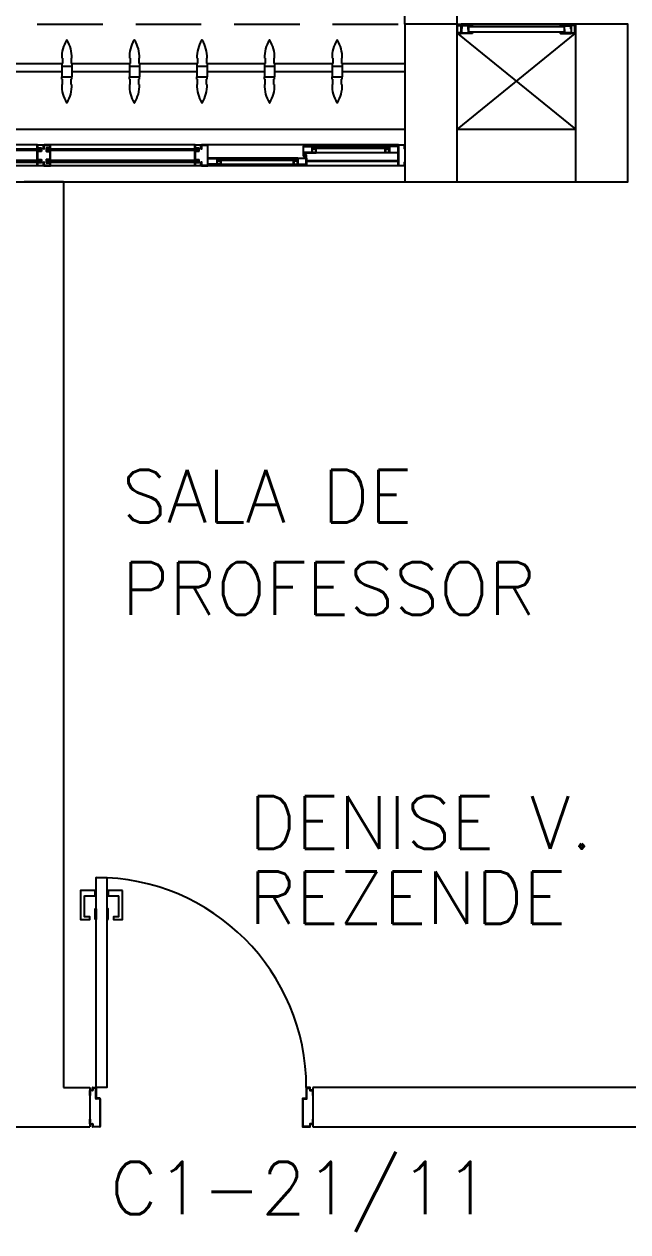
# Model space of a CAD drawing. Header units: millimetres. Extents: x 2801 to 3319, y 1187 to 1422.
# Drawn here: x 3006.875 to 3009.175, y 1263.4 to 1268 of the extents above; entities that cross this region are included whole.
import ezdxf

# ---------------------------------------------------------------- set-up
doc = ezdxf.new("R2010")
doc.units = ezdxf.units.MM
doc.linetypes.add('HIDDEN', pattern=[0.375, 0.25, -0.125])
for name, color, linetype in [('AR-ALV', 2, 'Continuous'), ('AR-BRISES', 1, 'Continuous'), ('AR-ESQ', 1, 'Continuous'), ('AR-ESTC', 3, 'Continuous'), ('AR-PEITORIL', 1, 'Continuous'), ('AR-PORTA', 1, 'Continuous'), ('AR-PROJ', 1, 'HIDDEN'), ('AR-SHAFT', 1, 'Continuous'), ('BR-PAINEL', 1, 'Continuous'), ('BR-SUPORTE', 1, 'Continuous'), ('DT-ESQ-BAGUETE-C', 2, 'Continuous'), ('DT-ESQ-BAGUETE-V', 1, 'Continuous'), ('DT-ESQ-CHAPA DOBRADA-V', 1, 'Continuous'), ('DT-ESQ-MARCO-V', 1, 'Continuous'), ('DT-ESQ-PERFIL CADEIRA-C', 2, 'Continuous'), ('DT-ESQ-PERFIL CADEIRA-V', 1, 'Continuous'), ('DT-ESQ-PERFIL U SIMPLES-C', 2, 'Continuous'), ('DT-ESQ-PERFIL U-C', 2, 'Continuous'), ('DT-ESQ-PERFIL U-V', 1, 'Continuous'), ('DT-ESQ-VENEZIANA-C', 2, 'Continuous'), ('DT-ESQ-VENEZIANA-V', 2, 'Continuous'), ('DT-ESQ-VIDRO-C', 2, 'Continuous'), ('DT-ESQ-VIDRO-V', 2, 'Continuous'), ('ENDEREÇO', 2, 'Continuous'), ('maçaneta', 1, 'Continuous'), ('mov', 1, 'Continuous'), ('PG-PROJ', 1, 'HIDDEN'), ('PM-PERFIL U-C', 2, 'Continuous'), ('pm1', 2, 'Continuous'), ('TEXTO', 2, 'Continuous')]:
    doc.layers.add(name, color=color, linetype=linetype)
doc.styles.add('UNB-100', font='simplex.shx', dxfattribs={"height": 0.2})
doc.styles.add('UNB1-100', font='simplex.shx', dxfattribs={"height": 0.2})

# ---------------------------------------------------------------- blocks, each defined once
blk = doc.blocks.new('EF23-P')
at = {"layer": 'DT-ESQ-BAGUETE-C', "ltscale": 0.1}
for points in [[(0.4225, -0.08), (0.409, -0.08), (0.409, -0.0785), (0.422, -0.0785, 0.414214), (0.4225, -0.078), (0.4225, -0.067, 0.414214), (0.422, -0.0665), (0.409, -0.0665), (0.409, -0.065), (0.4225, -0.065, -0.414214), (0.424, -0.0665), (0.424, -0.0785, -0.414214)], [(0.7015, -0.08), (0.715, -0.08), (0.715, -0.0785), (0.702, -0.0785, -0.414214), (0.7015, -0.078), (0.7015, -0.067, -0.414214), (0.702, -0.0665), (0.715, -0.0665), (0.715, -0.065), (0.7015, -0.065, 0.414214), (0.7, -0.0665), (0.7, -0.0785, 0.414214)], [(0.0735, -0.125), (0.06, -0.125), (0.06, -0.1235), (0.073, -0.1235, 0.414214), (0.0735, -0.123), (0.0735, -0.112, 0.414214), (0.073, -0.1115), (0.06, -0.1115), (0.06, -0.11), (0.0735, -0.11, -0.414214), (0.075, -0.1115), (0.075, -0.1235, -0.414214)], [(0.339, -0.125), (0.3525, -0.125), (0.3525, -0.1235), (0.3395, -0.1235, -0.414214), (0.339, -0.123), (0.339, -0.112, -0.414214), (0.3395, -0.1115), (0.3525, -0.1115), (0.3525, -0.11), (0.339, -0.11, 0.414214), (0.3375, -0.1115), (0.3375, -0.1235, 0.414214)]]:
    blk.add_lwpolyline(points, format="xyb", close=True, dxfattribs=at)
at = {"layer": 'DT-ESQ-BAGUETE-V', "ltscale": 0.1}
for p, q in [((0.4225, -0.065), (0.7015, -0.065)), ((0.0735, -0.11), (0.339, -0.11))]:
    blk.add_line(p, q, dxfattribs=at)
at = {"layer": 'DT-ESQ-CHAPA DOBRADA-V', "ltscale": 0.1}
for p, q in [((0.025, -0.077), (0.374, -0.077)), ((0.025, -0.08), (0.374, -0.08))]:
    blk.add_line(p, q, dxfattribs=at)
at = {"layer": 'DT-ESQ-MARCO-V', "ltscale": 0.1}
for p, q in [((0.7985, -0.06), (1.3515, -0.06)), ((1.3985, -0.06), (1.9515, -0.06)), ((0.7985, -0.14), (1.3515, -0.14)), ((1.3985, -0.14), (1.9515, -0.14))]:
    blk.add_line(p, q, dxfattribs=at)
at = {"layer": 'DT-ESQ-PERFIL CADEIRA-C', "ltscale": 0.1}
for p, q in [((0.376, -0.0885), (0.4225, -0.0885)), ((0.75, -0.0885), (0.7015, -0.0885)), ((0.025, -0.1335), (0.0735, -0.1335)), ((0.3855, -0.1335), (0.339, -0.1335))]:
    blk.add_line(p, q, dxfattribs=at)
for points in [[(0.4225, -0.087, -1), (0.4225, -0.09), (0.376, -0.09, -0.414214), (0.374, -0.088), (0.374, -0.067, -0.414214), (0.376, -0.065), (0.4075, -0.065, -0.414214), (0.409, -0.0665), (0.409, -0.087)], [(0.409, -0.0885, -0.198913), (0.4079, -0.0881, -0.198913), (0.4075, -0.087), (0.4075, -0.067, 0.414214), (0.407, -0.0665), (0.376, -0.0665, 0.414214), (0.3755, -0.067), (0.3755, -0.088, 0.414214), (0.376, -0.0885)], [(0.7015, -0.09), (0.75, -0.09), (0.75, -0.0885), (0.715, -0.0885, 0.198912), (0.7161, -0.0881, 0.198913), (0.7165, -0.087), (0.7165, -0.067, -0.414214), (0.717, -0.0665), (0.75, -0.0665), (0.75, -0.065), (0.7165, -0.065, 0.414214), (0.715, -0.0665), (0.715, -0.0785), (0.715, -0.08), (0.715, -0.087), (0.7015, -0.087, 1)], [(0.0735, -0.135), (0.025, -0.135), (0.025, -0.1335), (0.06, -0.1335, -0.198912), (0.0589, -0.1331, -0.198913), (0.0585, -0.132), (0.0585, -0.112, 0.414214), (0.058, -0.1115), (0.025, -0.1115), (0.025, -0.11), (0.0585, -0.11, -0.414214), (0.06, -0.1115), (0.06, -0.1235), (0.06, -0.125), (0.06, -0.132), (0.0735, -0.132, -1)], [(0.339, -0.132, 1), (0.339, -0.135), (0.3855, -0.135, 0.414214), (0.3875, -0.133), (0.3875, -0.112, 0.414214), (0.3855, -0.11), (0.354, -0.11, 0.414214), (0.3525, -0.1115), (0.3525, -0.132)], [(0.3525, -0.1335, 0.198913), (0.3536, -0.1331, 0.198913), (0.354, -0.132), (0.354, -0.112, -0.414214), (0.3545, -0.1115), (0.3855, -0.1115, -0.414214), (0.386, -0.112), (0.386, -0.133, -0.414214), (0.3855, -0.1335)]]:
    blk.add_lwpolyline(points, format="xyb", close=True, dxfattribs=at)
at = {"layer": 'DT-ESQ-PERFIL CADEIRA-V', "ltscale": 0.1}
for p, q in [((0.4075, -0.09), (0.7015, -0.09)), ((0.0735, -0.135), (0.339, -0.135))]:
    blk.add_line(p, q, dxfattribs=at)
at = {"layer": 'DT-ESQ-PERFIL U SIMPLES-C', "ltscale": 0.1}
for points in [[(0.376, -0.102), (0.384, -0.102), (0.384, -0.1005), (0.376, -0.1005, -0.414214), (0.3755, -0.1), (0.3755, -0.092, -0.414214), (0.376, -0.0915), (0.384, -0.0915), (0.384, -0.09), (0.376, -0.09, 0.414214), (0.374, -0.092), (0.374, -0.1, 0.414214)], [(0.3855, -0.098), (0.3775, -0.098), (0.3775, -0.0995), (0.3855, -0.0995, -0.414214), (0.386, -0.1), (0.386, -0.108, -0.414214), (0.3855, -0.1085), (0.3775, -0.1085), (0.3775, -0.11), (0.3855, -0.11, 0.414214), (0.3875, -0.108), (0.3875, -0.1, 0.414214)]]:
    blk.add_lwpolyline(points, format="xyb", close=True, dxfattribs=at)
at = {"layer": 'DT-ESQ-PERFIL U-C', "ltscale": 0.1}
for points in [[(0, -0.0615, -0.414214), (0.0015, -0.06), (0.0235, -0.06, -0.414214), (0.025, -0.0615), (0.025, -0.1385, -0.414214), (0.0235, -0.14), (0.0015, -0.14, -0.414214), (0, -0.1385), (0, -0.125), (0.0015, -0.125), (0.0015, -0.138, 0.414214), (0.002, -0.1385), (0.023, -0.1385, 0.414214), (0.0235, -0.138), (0.0235, -0.062, 0.414214), (0.023, -0.0615), (0.002, -0.0615, 0.414214), (0.0015, -0.062), (0.0015, -0.075), (0, -0.075)], [(0.775, -0.0615, 0.414214), (0.7735, -0.06), (0.7515, -0.06, 0.414214), (0.75, -0.0615), (0.75, -0.1385, 0.414214), (0.7515, -0.14), (0.7735, -0.14, 0.414214), (0.775, -0.1385), (0.775, -0.125), (0.7735, -0.125), (0.7735, -0.138, -0.414214), (0.773, -0.1385), (0.752, -0.1385, -0.414214), (0.7515, -0.138), (0.7515, -0.062, -0.414214), (0.752, -0.0615), (0.773, -0.0615, -0.414214), (0.7735, -0.062), (0.7735, -0.075), (0.775, -0.075)], [(0.8, -0.1285), (0.8, -0.1385, -0.414214), (0.7985, -0.14), (0.7765, -0.14, -0.414214), (0.775, -0.1385), (0.775, -0.125), (0.7765, -0.125), (0.7765, -0.138, 0.414214), (0.777, -0.1385), (0.798, -0.1385, 0.414214), (0.7985, -0.138), (0.7985, -0.1285), (0.7855, -0.1285, -0.414214), (0.784, -0.127), (0.784, -0.117, -0.414214), (0.7855, -0.1155), (0.7985, -0.1155), (0.7985, -0.0845), (0.7855, -0.0845, -0.414214), (0.784, -0.083), (0.784, -0.073, -0.414214), (0.7855, -0.0715), (0.7985, -0.0715), (0.7985, -0.062, 0.414214), (0.798, -0.0615), (0.777, -0.0615, 0.414214), (0.7765, -0.062), (0.7765, -0.075), (0.775, -0.075), (0.775, -0.0615, -0.414214), (0.7765, -0.06), (0.7985, -0.06, -0.414214), (0.8, -0.0615), (0.8, -0.0715, -0.414214), (0.7985, -0.073), (0.7855, -0.073), (0.7855, -0.083), (0.7985, -0.083), (0.7985, -0.083, -0.414214), (0.8, -0.0845), (0.8, -0.1155, -0.414214), (0.7985, -0.117), (0.7985, -0.117), (0.7855, -0.117), (0.7855, -0.127), (0.7985, -0.127, -0.414214)], [(1.35, -0.1285), (1.35, -0.1385, 0.414214), (1.3515, -0.14), (1.3735, -0.14, 0.414214), (1.375, -0.1385), (1.375, -0.125), (1.3735, -0.125), (1.3735, -0.138, -0.414214), (1.373, -0.1385), (1.352, -0.1385, -0.414214), (1.3515, -0.138), (1.3515, -0.1285), (1.3645, -0.1285, 0.414214), (1.366, -0.127), (1.366, -0.117, 0.414214), (1.3645, -0.1155), (1.3515, -0.1155), (1.3515, -0.0845), (1.3645, -0.0845, 0.414214), (1.366, -0.083), (1.366, -0.073, 0.414214), (1.3645, -0.0715), (1.3515, -0.0715), (1.3515, -0.062, -0.414214), (1.352, -0.0615), (1.373, -0.0615, -0.414214), (1.3735, -0.062), (1.3735, -0.075), (1.375, -0.075), (1.375, -0.0615, 0.414214), (1.3735, -0.06), (1.3515, -0.06, 0.414214), (1.35, -0.0615), (1.35, -0.0715, 0.414214), (1.3515, -0.073), (1.3645, -0.073), (1.3645, -0.083), (1.3515, -0.083), (1.3515, -0.083, 0.414214), (1.35, -0.0845), (1.35, -0.1155, 0.414214), (1.3515, -0.117), (1.3515, -0.117), (1.3645, -0.117), (1.3645, -0.127), (1.3515, -0.127, 0.414214)], [(1.4, -0.1285), (1.4, -0.1385, -0.414214), (1.3985, -0.14), (1.3765, -0.14, -0.414214), (1.375, -0.1385), (1.375, -0.125), (1.3765, -0.125), (1.3765, -0.138, 0.414214), (1.377, -0.1385), (1.398, -0.1385, 0.414214), (1.3985, -0.138), (1.3985, -0.1285), (1.3855, -0.1285, -0.414214), (1.384, -0.127), (1.384, -0.117, -0.414214), (1.3855, -0.1155), (1.3985, -0.1155), (1.3985, -0.0845), (1.3855, -0.0845, -0.414214), (1.384, -0.083), (1.384, -0.073, -0.414214), (1.3855, -0.0715), (1.3985, -0.0715), (1.3985, -0.062, 0.414214), (1.398, -0.0615), (1.377, -0.0615, 0.414214), (1.3765, -0.062), (1.3765, -0.075), (1.375, -0.075), (1.375, -0.0615, -0.414214), (1.3765, -0.06), (1.3985, -0.06, -0.414214), (1.4, -0.0615), (1.4, -0.0715, -0.414214), (1.3985, -0.073), (1.3855, -0.073), (1.3855, -0.083), (1.3985, -0.083), (1.3985, -0.083, -0.414214), (1.4, -0.0845), (1.4, -0.1155, -0.414214), (1.3985, -0.117), (1.3985, -0.117), (1.3855, -0.117), (1.3855, -0.127), (1.3985, -0.127, -0.414214)]]:
    blk.add_lwpolyline(points, format="xyb", close=True, dxfattribs=at)
at = {"layer": 'DT-ESQ-PERFIL U-V', "ltscale": 0.1}
for p, q in [((0.0235, -0.06), (0.7515, -0.06)), ((0.0235, -0.14), (0.7515, -0.14))]:
    blk.add_line(p, q, dxfattribs=at)
at = {"layer": 'DT-ESQ-VIDRO-C', "ltscale": 0.1}
for points in [[(0.7125, -0.085), (0.7125, -0.082), (0.4115, -0.082), (0.4115, -0.085)], [(1.3625, -0.081), (1.3625, -0.075), (0.7875, -0.075), (0.7875, -0.081)], [(1.9625, -0.081), (1.9625, -0.075), (1.3875, -0.075), (1.3875, -0.081)], [(0.063, -0.13), (0.063, -0.127), (0.3495, -0.127), (0.3495, -0.13)]]:
    blk.add_lwpolyline(points, close=True, dxfattribs=at)
at = {"layer": 'DT-ESQ-VIDRO-V', "ltscale": 0.1}
for points in [[(1.3625, -0.119), (1.3625, -0.125), (0.7875, -0.125), (0.7875, -0.119)], [(1.9625, -0.119), (1.9625, -0.125), (1.3875, -0.125), (1.3875, -0.119)]]:
    blk.add_lwpolyline(points, close=True, dxfattribs=at)
blk = doc.blocks.new('BR-MODULO8')
at = {"layer": 'BR-PAINEL'}
for p, q in [((-1.3067, 0.27), (-1.3042, 0.27)), ((-1.3067, 0.25), (-1.3067, 0.24)), ((-1.3067, 0.25), (-1.3042, 0.25)), ((-1.3067, 0.24), (-1.2683, 0.24)), ((-1.3067, 0.24), (-1.3067, 0.2)), ((-1.3042, 0.27), (-1.3042, 0.25)), ((-1.2708, 0.27), (-1.2708, 0.25)), ((-1.2683, 0.27), (-1.2708, 0.27)), ((-1.2683, 0.25), (-1.2708, 0.25)), ((-1.2683, 0.25), (-1.2683, 0.24)), ((-1.2683, 0.24), (-1.2683, 0.2)), ((-1.0492, 0.27), (-1.0467, 0.27)), ((-1.0492, 0.25), (-1.0492, 0.24)), ((-1.0492, 0.25), (-1.0467, 0.25)), ((-1.0492, 0.24), (-1.0108, 0.24)), ((-1.0492, 0.24), (-1.0492, 0.2)), ((-1.0467, 0.27), (-1.0467, 0.25)), ((-1.0133, 0.27), (-1.0133, 0.25)), ((-1.0108, 0.27), (-1.0133, 0.27)), ((-1.0108, 0.25), (-1.0133, 0.25)), ((-1.0108, 0.25), (-1.0108, 0.24)), ((-1.0108, 0.24), (-1.0108, 0.2)), ((-0.7917, 0.27), (-0.7892, 0.27)), ((-0.7917, 0.25), (-0.7917, 0.24)), ((-0.7917, 0.25), (-0.7892, 0.25)), ((-0.7917, 0.24), (-0.7533, 0.24)), ((-0.7917, 0.24), (-0.7917, 0.2)), ((-0.7892, 0.27), (-0.7892, 0.25)), ((-0.7558, 0.27), (-0.7558, 0.25)), ((-0.7533, 0.27), (-0.7558, 0.27)), ((-0.7533, 0.25), (-0.7558, 0.25)), ((-0.7533, 0.25), (-0.7533, 0.24)), ((-0.7533, 0.24), (-0.7533, 0.2)), ((-0.5342, 0.27), (-0.5317, 0.27)), ((-0.5342, 0.25), (-0.5317, 0.25)), ((-0.5342, 0.25), (-0.5342, 0.24)), ((-0.5342, 0.24), (-0.5342, 0.2)), ((-0.5342, 0.24), (-0.4958, 0.24)), ((-0.5317, 0.27), (-0.5317, 0.25)), ((-0.4958, 0.27), (-0.4983, 0.27)), ((-0.4983, 0.27), (-0.4983, 0.25)), ((-0.4958, 0.25), (-0.4983, 0.25)), ((-0.4958, 0.25), (-0.4958, 0.24)), ((-0.4958, 0.24), (-0.4958, 0.2)), ((-0.2767, 0.27), (-0.2742, 0.27)), ((-0.2767, 0.25), (-0.2767, 0.24)), ((-0.2767, 0.25), (-0.2742, 0.25)), ((-0.2767, 0.24), (-0.2383, 0.24)), ((-0.2767, 0.24), (-0.2767, 0.2)), ((-0.2742, 0.27), (-0.2742, 0.25)), ((-0.2408, 0.27), (-0.2408, 0.25)), ((-0.2383, 0.27), (-0.2408, 0.27)), ((-0.2383, 0.25), (-0.2408, 0.25)), ((-0.2383, 0.25), (-0.2383, 0.24)), ((-0.2383, 0.24), (-0.2383, 0.2)), ((-1.3067, 0.2), (-1.2683, 0.2)), ((-1.3067, 0.19), (-1.3067, 0.2)), ((-1.3067, 0.19), (-1.3042, 0.19)), ((-1.3042, 0.17), (-1.3042, 0.19)), ((-1.2683, 0.19), (-1.2708, 0.19)), ((-1.2708, 0.17), (-1.2708, 0.19)), ((-1.2683, 0.19), (-1.2683, 0.2)), ((-1.0492, 0.2), (-1.0108, 0.2)), ((-1.0492, 0.19), (-1.0492, 0.2)), ((-1.0492, 0.19), (-1.0467, 0.19)), ((-1.0467, 0.17), (-1.0467, 0.19)), ((-1.0108, 0.19), (-1.0133, 0.19)), ((-1.0133, 0.17), (-1.0133, 0.19)), ((-1.0108, 0.19), (-1.0108, 0.2)), ((-0.7917, 0.2), (-0.7533, 0.2)), ((-0.7917, 0.19), (-0.7917, 0.2)), ((-0.7917, 0.19), (-0.7892, 0.19)), ((-0.7892, 0.17), (-0.7892, 0.19)), ((-0.7533, 0.19), (-0.7558, 0.19)), ((-0.7558, 0.17), (-0.7558, 0.19)), ((-0.7533, 0.19), (-0.7533, 0.2)), ((-0.5342, 0.19), (-0.5342, 0.2)), ((-0.5342, 0.2), (-0.4958, 0.2)), ((-0.5342, 0.19), (-0.5317, 0.19)), ((-0.5317, 0.17), (-0.5317, 0.19)), ((-0.4983, 0.17), (-0.4983, 0.19)), ((-0.4958, 0.19), (-0.4983, 0.19)), ((-0.4958, 0.19), (-0.4958, 0.2)), ((-0.2767, 0.2), (-0.2383, 0.2)), ((-0.2767, 0.19), (-0.2767, 0.2)), ((-0.2767, 0.19), (-0.2742, 0.19)), ((-0.2742, 0.17), (-0.2742, 0.19)), ((-0.2383, 0.19), (-0.2408, 0.19)), ((-0.2408, 0.17), (-0.2408, 0.19)), ((-0.2383, 0.19), (-0.2383, 0.2)), ((-1.3067, 0.17), (-1.3042, 0.17)), ((-1.2683, 0.17), (-1.2708, 0.17)), ((-1.0492, 0.17), (-1.0467, 0.17)), ((-1.0108, 0.17), (-1.0133, 0.17)), ((-0.7917, 0.17), (-0.7892, 0.17)), ((-0.7533, 0.17), (-0.7558, 0.17)), ((-0.5342, 0.17), (-0.5317, 0.17)), ((-0.4958, 0.17), (-0.4983, 0.17)), ((-0.2767, 0.17), (-0.2742, 0.17)), ((-0.2383, 0.17), (-0.2408, 0.17))]:
    blk.add_line(p, q, dxfattribs=at)
for centre, radius, start, end in [((-1.1817, 0.2739), 0.1251, 148.4721, 181.772), ((-1.2875, 0.3387), 0.001, 37.1012, 142.8988), ((-1.3933, 0.2739), 0.1251, 358.228, 31.5279), ((-0.9242, 0.2739), 0.1251, 148.4721, 181.772), ((-1.03, 0.3387), 0.001, 37.1012, 142.8988), ((-1.1358, 0.2739), 0.1251, 358.228, 31.5279), ((-0.6667, 0.2739), 0.1251, 148.4721, 181.772), ((-0.7725, 0.3387), 0.001, 37.1012, 142.8988), ((-0.8783, 0.2739), 0.1251, 358.228, 31.5279), ((-0.4092, 0.2739), 0.1251, 148.4721, 181.772), ((-0.515, 0.3387), 0.001, 37.1012, 142.8988), ((-0.6208, 0.2739), 0.1251, 358.228, 31.5279), ((-0.1517, 0.2739), 0.1251, 148.4721, 181.772), ((-0.2575, 0.3387), 0.001, 37.1012, 142.8988), ((-0.3633, 0.2739), 0.1251, 358.228, 31.5279), ((-1.1817, 0.1661), 0.1251, 178.228, 211.5279), ((-1.3933, 0.1661), 0.1251, 328.4721, 1.772), ((-0.9242, 0.1661), 0.1251, 178.228, 211.5279), ((-1.1358, 0.1661), 0.1251, 328.4721, 1.772), ((-0.6667, 0.1661), 0.1251, 178.228, 211.5279), ((-0.8783, 0.1661), 0.1251, 328.4721, 1.772), ((-0.4092, 0.1661), 0.1251, 178.228, 211.5279), ((-0.6208, 0.1661), 0.1251, 328.4721, 1.772), ((-0.1517, 0.1661), 0.1251, 178.228, 211.5279), ((-0.3633, 0.1661), 0.1251, 328.4721, 1.772), ((-1.2875, 0.1013), 0.001, 217.1012, 322.8988), ((-1.03, 0.1013), 0.001, 217.1012, 322.8988), ((-0.7725, 0.1013), 0.001, 217.1012, 322.8988), ((-0.515, 0.1013), 0.001, 217.1012, 322.8988), ((-0.2575, 0.1013), 0.001, 217.1012, 322.8988)]:
    blk.add_arc(centre, radius, start, end, dxfattribs=at)
at = {"layer": 'BR-SUPORTE'}
for p, q in [((-1.5258, 0.25), (-1.3042, 0.25)), ((-1.2683, 0.25), (-1.0467, 0.25)), ((-1.0108, 0.25), (-0.7892, 0.25)), ((-0.7533, 0.25), (-0.5317, 0.25)), ((-0.4958, 0.25), (-0.2742, 0.25)), ((-0.2383, 0.25), (0, 0.25)), ((-1.5258, 0.22), (-1.3067, 0.22)), ((-1.2683, 0.22), (-1.0492, 0.22)), ((-1.0108, 0.22), (-0.7917, 0.22)), ((-0.7533, 0.22), (-0.5342, 0.22)), ((-0.4958, 0.22), (-0.2767, 0.22)), ((-0.2383, 0.22), (0, 0.22))]:
    blk.add_line(p, q, dxfattribs=at)
blk = doc.blocks.new('PG-MODULO1-PJ-C')
at = {"layer": 'PG-PROJ'}
for p, q in [((5.35, 0), (5.35, 3)), ((5.55, 0), (5.55, 3)), ((0.2, 0), (5.35, 0))]:
    blk.add_line(p, q, dxfattribs=at)
blk = doc.blocks.new('PM3')
at = {"layer": 'maçaneta'}
for points in [[(0.02, 0.825), (-0.035, 0.825), (-0.035, 0.715), (0, 0.715), (0, 0.725), (-0.02, 0.725), (-0.02, 0.8035, -0.414214), (-0.0185, 0.805), (0.02, 0.805)], [(0.125, 0.825), (0.07, 0.825), (0.07, 0.805), (0.1085, 0.805, -0.414214), (0.11, 0.8035), (0.11, 0.725), (0.09, 0.725), (0.09, 0.715), (0.125, 0.715)]]:
    blk.add_lwpolyline(points, format="xyb", close=True, dxfattribs=at)
for points in [[(0.02, 0.715), (0.02, 0.755), (0.025, 0.755), (0.025, 0.715)], [(0.07, 0.715), (0.07, 0.755), (0.065, 0.755), (0.065, 0.715)]]:
    blk.add_lwpolyline(points, close=True, dxfattribs=at)
at = {"layer": 'mov'}
blk.add_arc((0.025, 0.075), 0.8, 0, 90, dxfattribs=at)
at = {"layer": 'PM-PERFIL U-C'}
for p, q in [((0, 0.045), (0, 0.0635)), ((0.0015, 0.065), (0.01, 0.065)), ((0.002, 0.063), (0.002, 0.045)), ((0.0105, 0.063), (0.002, 0.063)), ((0.01, 0.065), (0.01, 0.0735)), ((0.0115, 0.075), (0.0235, 0.075)), ((0.012, 0.073), (0.012, 0.0645)), ((0.023, 0.073), (0.012, 0.073)), ((0.023, 0.0335), (0.023, 0.073)), ((0.025, 0.0735), (0.025, 0.034)), ((0.825, 0.0735), (0.825, 0.034)), ((0.8385, 0.075), (0.8265, 0.075)), ((0.827, 0.073), (0.838, 0.073)), ((0.827, 0.0335), (0.827, 0.073)), ((0.838, 0.073), (0.838, 0.0645)), ((0.8395, 0.063), (0.848, 0.063)), ((0.84, 0.065), (0.84, 0.0735)), ((0.8485, 0.065), (0.84, 0.065)), ((0.848, 0.063), (0.848, 0.045)), ((0.85, 0.045), (0.85, 0.0635)), ((0.002, 0.045), (0, 0.045)), ((0.038, 0.032), (0.0245, 0.032)), ((0.0385, 0.034), (0.025, 0.034)), ((0.038, 0.032), (0.038, -0.073)), ((0.04, 0.0325), (0.04, -0.0735)), ((0.81, 0.0325), (0.81, -0.0735)), ((0.8115, 0.034), (0.825, 0.034)), ((0.812, 0.032), (0.8255, 0.032)), ((0.812, 0.032), (0.812, -0.073)), ((0.848, 0.045), (0.85, 0.045)), ((0, -0.045), (0.002, -0.045)), ((0, -0.0635), (0, -0.045)), ((0.002, -0.045), (0.002, -0.063)), ((0.85, -0.045), (0.848, -0.045)), ((0.848, -0.045), (0.848, -0.063)), ((0.85, -0.0635), (0.85, -0.045)), ((0.01, -0.065), (0.0015, -0.065)), ((0.002, -0.063), (0.0105, -0.063)), ((0.01, -0.0735), (0.01, -0.065)), ((0.0385, -0.075), (0.0115, -0.075)), ((0.012, -0.0645), (0.012, -0.073)), ((0.012, -0.073), (0.038, -0.073)), ((0.8115, -0.075), (0.8385, -0.075)), ((0.838, -0.073), (0.812, -0.073)), ((0.838, -0.0645), (0.838, -0.073)), ((0.848, -0.063), (0.8395, -0.063)), ((0.84, -0.0735), (0.84, -0.065)), ((0.84, -0.065), (0.8485, -0.065))]:
    blk.add_line(p, q, dxfattribs=at)
for centre, start, end in [((0.0015, 0.0635), 90, 180), ((0.0115, 0.0735), 90, 180), ((0.0105, 0.0645), 270, 0), ((0.0235, 0.0735), 360, 90), ((0.8265, 0.0735), 90, 180), ((0.8395, 0.0645), 180, 270), ((0.8385, 0.0735), 0, 90), ((0.8485, 0.0635), 0, 90), ((0.0245, 0.0335), 180, 270), ((0.0385, 0.0325), 0, 90), ((0.8115, 0.0325), 90, 180), ((0.8255, 0.0335), 270, 0), ((0.0015, -0.0635), 180, 270), ((0.0115, -0.0735), 180, 270), ((0.0105, -0.0645), 0, 90), ((0.0385, -0.0735), 269.9386, 0), ((0.8115, -0.0735), 180, 270.0614), ((0.8395, -0.0645), 90, 180), ((0.8385, -0.0735), 270, 0), ((0.8485, -0.0635), 270, 0)]:
    blk.add_arc(centre, 0.0015, start, end, dxfattribs=at)
at = {"layer": 'pm1'}
blk.add_lwpolyline([(0.065, 0.875), (0.065, 0.075), (0.025, 0.075), (0.025, 0.875)], close=True, dxfattribs=at)
blk = doc.blocks.new('EF01C-P')
at = {"layer": 'DT-ESQ-BAGUETE-C', "ltscale": 0.1}
for points in [[(0.0015, 0.035), (0.015, 0.035), (0.015, 0.0335), (0.0015, 0.0335), (0.0015, 0.005), (0.015, 0.005), (0.015, 0.0035), (0.0015, 0.0035, -0.414214), (0, 0.005), (0, 0.0335, -0.414214)], [(0.4485, 0.035), (0.435, 0.035), (0.435, 0.0335), (0.4485, 0.0335), (0.4485, 0.005), (0.435, 0.005), (0.435, 0.0035), (0.4485, 0.0035, 0.414214), (0.45, 0.005), (0.45, 0.0335, 0.414214)]]:
    blk.add_lwpolyline(points, format="xyb", close=True, dxfattribs=at)
at = {"layer": 'DT-ESQ-PERFIL CADEIRA-C', "ltscale": 0.1}
for points in [[(0.01, 0.0015), (0.01, 0.003), (0.0015, 0.003, 1), (0.0015, 0), (0.015, 0, 0.414214), (0.0165, 0.0015), (0.0165, 0.0335), (0.043, 0.0335)], [(0.043, 0.0065), (0.018, 0.0065), (0.018, 0.0165), (0.0165, 0.0165), (0.0165, 0.0065, 0.414214), (0.018, 0.005), (0.043, 0.005), (0.0565, 0.005, 1), (0.0565, 0.008), (0.043, 0.008), (0.043, 0.02), (0.043, 0.032), (0.0565, 0.032, 1), (0.0565, 0.035), (0.043, 0.035), (0.0165, 0.035, 0.414214), (0.015, 0.0335), (0.015, 0.0015), (0.0015, 0.0015)], [(0.0415, 0.02), (0.0415, 0.032, -0.414214), (0.043, 0.0335), (0.0565, 0.0335)], [(0.0415, 0.02), (0.0415, 0.008, 0.414214), (0.043, 0.0065), (0.0565, 0.0065)], [(0.407, 0.0065), (0.432, 0.0065), (0.432, 0.0165), (0.4335, 0.0165), (0.4335, 0.0065, -0.414214), (0.432, 0.005), (0.407, 0.005), (0.3935, 0.005, -1), (0.3935, 0.008), (0.407, 0.008), (0.407, 0.02), (0.407, 0.032), (0.3935, 0.032, -1), (0.3935, 0.035), (0.407, 0.035), (0.4335, 0.035, -0.414214), (0.435, 0.0335), (0.435, 0.0015), (0.4485, 0.0015)], [(0.4085, 0.02), (0.4085, 0.032, 0.414214), (0.407, 0.0335), (0.3935, 0.0335)], [(0.4085, 0.02), (0.4085, 0.008, -0.414214), (0.407, 0.0065), (0.3935, 0.0065)], [(0.44, 0.0015), (0.44, 0.003), (0.4485, 0.003, -1), (0.4485, 0), (0.435, 0, -0.414214), (0.4335, 0.0015), (0.4335, 0.0335), (0.407, 0.0335)]]:
    blk.add_lwpolyline(points, format="xyb", dxfattribs=at)
at = {"layer": 'DT-ESQ-PERFIL CADEIRA-V', "ltscale": 0.1}
blk.add_line((0.015, 0), (0.435, 0), dxfattribs=at)
at = {"layer": 'DT-ESQ-VENEZIANA-C', "ltscale": 0.1}
for p, q in [((0.043, 0.0105), (0.407, 0.0105)), ((0.043, 0.009), (0.407, 0.009))]:
    blk.add_line(p, q, dxfattribs=at)
at = {"layer": 'DT-ESQ-VENEZIANA-V', "ltscale": 0.1}
blk.add_line((0.043, 0.031), (0.407, 0.031), dxfattribs=at)

msp = doc.modelspace()

# ---------------------------------------------------------------- linework, layer by layer
at = {"layer": 'AR-ALV'}
for p, q in [((3008.5249, 1267.5998), (3008.9749, 1267.5998)), ((3007.0249, 1267.3998), (3006.8749, 1267.3998)), ((3007.0249, 1267.3998), (3007.0249, 1263.9498)), ((3008.5249, 1267.3998), (3008.9749, 1267.3998)), ((3007.0249, 1263.9498), (3007.1249, 1263.9498)), ((3007.1249, 1263.9498), (3007.1249, 1263.7998)), ((3007.9749, 1263.9498), (3007.9749, 1263.7998)), ((3009.8749, 1263.9498), (3007.9749, 1263.9498)), ((3006.7749, 1263.7998), (3007.1249, 1263.7998)), ((3007.9749, 1263.7998), (3014.0247, 1263.7998))]:
    msp.add_line(p, q, dxfattribs=at)
at = {"layer": 'AR-ESTC'}
for points in [[(3008.3249, 1267.9998), (3008.3249, 1267.3998), (3008.5249, 1267.3998), (3008.5249, 1267.9998)], [(3008.9749, 1267.9998), (3008.9749, 1267.3998), (3009.1749, 1267.3998), (3009.1749, 1267.9998)]]:
    msp.add_lwpolyline(points, close=True, dxfattribs=at)
at = {"layer": 'AR-PEITORIL'}
for p, q in [((3003.1749, 1267.5998), (3008.3249, 1267.5998)), ((3003.1749, 1267.3998), (3008.3249, 1267.3998))]:
    msp.add_line(p, q, dxfattribs=at)
at = {"layer": 'AR-SHAFT'}
for p, q in [((3008.9734, 1267.9648), (3008.5249, 1267.5998)), ((3008.5264, 1267.9648), (3008.9749, 1267.5998))]:
    msp.add_line(p, q, dxfattribs=at)

# ---------------------------------------------------------------- block references
at = {"layer": 'AR-BRISES'}
msp.add_blockref('BR-MODULO8', (3008.3249, 1267.5998), dxfattribs=at)
at = {"layer": 'AR-ESQ', "rotation": 180}
for name, p in [('EF01C-P', (3008.9749, 1267.9998)), ('EF23-P', (3008.3249, 1267.3998))]:
    msp.add_blockref(name, p, dxfattribs=at)
at = {"layer": 'AR-PORTA'}
msp.add_blockref('PM3', (3007.1249, 1263.8748), dxfattribs=at)
at = {"layer": 'AR-PROJ'}
msp.add_blockref('PG-MODULO1-PJ-C', (3002.9749, 1267.9998), dxfattribs=at)

# ---------------------------------------------------------------- texts
at = {"layer": 'ENDEREÇO', "style": 'UNB1-100'}
msp.add_text('C1-21/11', height=0.2, dxfattribs=at).set_placement((3007.2029, 1263.4668))
at = {"layer": 'TEXTO', "style": 'UNB-100'}
for s, p in [('SALA DE', (3007.2473, 1266.1021)), ('PROFESSOR', (3007.2473, 1265.7503)), ('DENISE V.', (3007.7303, 1264.8593)), ('REZENDE', (3007.7303, 1264.5726))]:
    msp.add_text(s, height=0.2, dxfattribs=at).set_placement(p)

doc.saveas('drawing.dxf')
